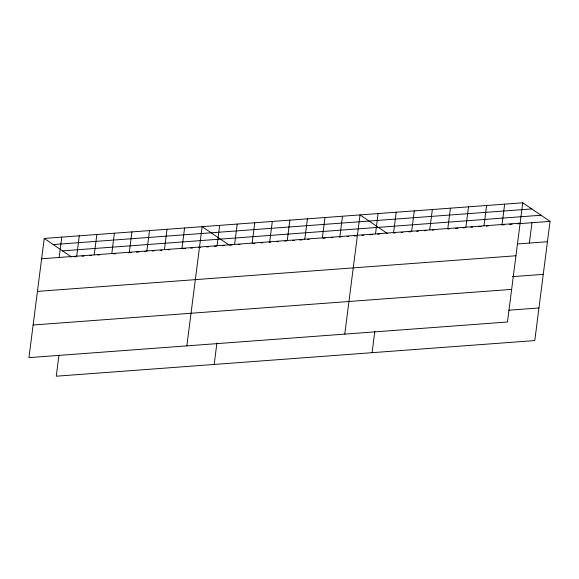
<?xml version="1.0" encoding="UTF-8"?>
<svg xmlns="http://www.w3.org/2000/svg" width="579" height="579" viewBox="0 0 579 579"><rect width="100%" height="100%" fill="white"/><g stroke="black" fill="none" stroke-linecap="round" stroke-linejoin="round"><path stroke-width="0.87" d="M44.221 238.432L28.95 357.627L507.465 321.996L522.736 202.795L44.221 238.432L71.535 257.004M59.159 257.474L61.765 237.122M58.906 355.6L56.264 376.205L534.779 340.568L550.05 221.373L522.736 202.795M76.703 256.164L79.309 235.812M94.247 254.861L96.859 234.509M111.798 253.551L114.403 233.199M129.341 252.249L131.947 231.897M146.885 250.939L149.491 230.587M164.429 249.636L167.042 229.284M181.98 248.326L184.585 227.974M186.858 345.866L202.129 226.671L229.443 245.25M217.067 245.713L219.673 225.361M214.172 364.444L216.922 342.985M234.611 244.41L237.224 224.059M252.162 243.1L254.767 222.749M269.705 241.798L272.311 221.446M287.249 240.488L289.855 220.136M304.8 239.185L307.406 218.833M322.344 237.875L324.949 217.523M339.887 236.572L342.493 216.22M344.773 334.105L360.037 214.91L387.351 233.489M375.51 233.916L378.116 213.564M372.087 352.683L374.837 331.224M393.59 232.57L396.195 212.218M411.662 231.224L414.274 210.872M429.741 229.877L432.347 209.526M447.82 228.531L450.426 208.179M465.9 227.185L468.505 206.833M483.972 225.839L486.584 205.487M502.051 224.493L504.656 204.141M529.365 243.071L531.971 222.72M53.232 244.562L531.746 208.925M62.518 250.873L541.039 215.243M41.616 258.777L520.13 223.147M74.163 256.808L76.797 256.613M82.059 256.222L83.817 256.092M89.955 255.636L91.714 255.505M97.851 255.049L99.61 254.919M113.643 253.87L115.395 253.74M128.56 252.762L131.187 252.567M136.456 252.169L139.083 251.974M144.345 251.583L146.103 251.452M152.241 250.996L154 250.866M160.137 250.41L161.896 250.28M168.033 249.824L169.792 249.694M182.95 248.709L185.577 248.514M190.846 248.123L192.597 247.993M198.742 247.537L200.493 247.407M206.638 246.944L208.389 246.813M214.527 246.357L216.285 246.227M222.423 245.771L224.182 245.641M230.319 245.185L232.078 245.055M238.215 244.591L239.974 244.461M253.132 243.484L254.883 243.354M261.028 242.898L262.779 242.767M268.924 242.312L270.675 242.181M276.82 241.718L278.571 241.588M284.716 241.132L286.467 241.002M292.605 240.546L294.364 240.415M299.625 240.024L302.26 239.829M307.521 239.431L309.273 239.301M323.314 238.258L325.065 238.128M331.21 237.672L332.961 237.542M339.106 237.086L340.857 236.949M347.002 236.493L348.753 236.362M354.015 235.971L356.65 235.776M361.911 235.385L363.67 235.255M369.807 234.799L372.442 234.604M377.703 234.206L379.462 234.075M393.38 233.04L395.102 232.91M401.124 232.461L402.846 232.338M408.875 231.889L410.598 231.759M416.619 231.311L418.342 231.18M424.371 230.732L426.093 230.608M432.115 230.16L433.837 230.029M447.61 229.002L449.333 228.871M455.362 228.423L457.938 228.235M463.106 227.851L464.828 227.721M470.857 227.272L472.573 227.142M478.601 226.693L481.185 226.505M486.346 226.121L488.068 225.991M501.841 224.963L504.425 224.775M509.592 224.384L512.176 224.196M517.337 223.812L550.05 221.373M517.315 243.969L547.444 241.725M37.432 291.396L515.947 255.766M512.277 276.653L543.261 274.345M33.126 325.007L511.648 289.377M508.832 310.199L538.962 307.956"/></g></svg>
